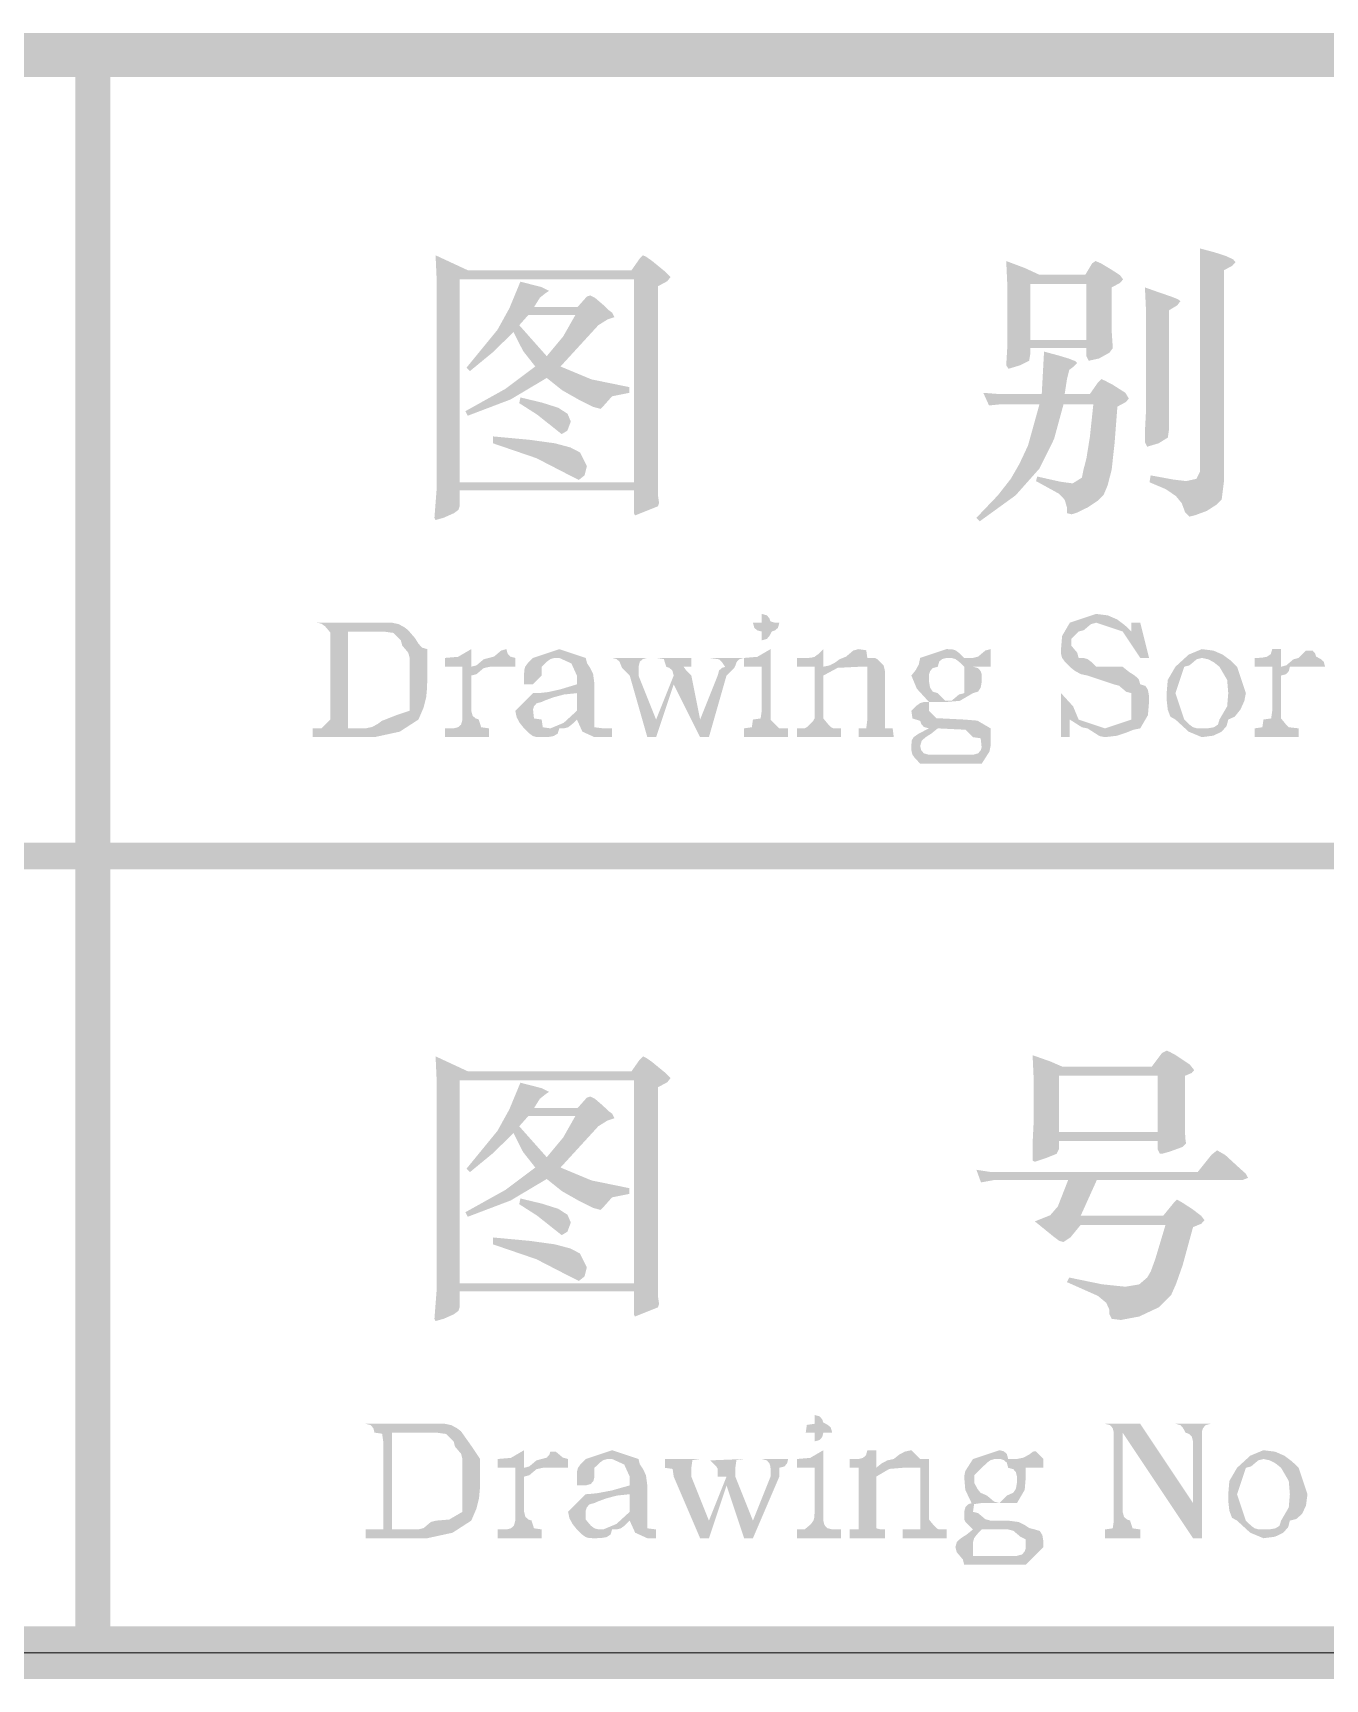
# Model space of a CAD drawing. Header units: millimetres. Extents: x 6 to 291, y 4 to 206.
# Drawn here: x 256.25 to 262.47, y 8.64 to 16.55 of the extents above; entities that cross this region are included whole.
import ezdxf

# ---------------------------------------------------------------- set-up
doc = ezdxf.new("R2010")
doc.units = ezdxf.units.MM
doc.layers.add('C00-00-00', color=7, linetype='Continuous')

msp = doc.modelspace()

# ---------------------------------------------------------------- hatches: boundary and pattern name
at = {"layer": 'C00-00-00'}
h = msp.add_hatch(color=256, dxfattribs=at)
h.dxf.hatch_style = 2
h.paths.add_polyline_path([(286.342664, 16.340669), (286.342664, 16.552333), (101.388337, 16.340669)])
h = msp.add_hatch(color=256, dxfattribs=at)
h.dxf.hatch_style = 2
h.paths.add_polyline_path([(286.342664, 16.552333), (101.388337, 16.340669), (101.388337, 16.552333)])
h = msp.add_hatch(color=256, dxfattribs=at)
h.dxf.hatch_style = 2
h.paths.add_polyline_path([(256.624662, 16.467664), (256.455341, 16.467664), (256.624662, 8.762999)])
h = msp.add_hatch(color=256, dxfattribs=at)
h.dxf.hatch_style = 2
h.paths.add_polyline_path([(256.455341, 16.467664), (256.624662, 8.762999), (256.455341, 8.762999)])
h = msp.add_hatch(color=256, dxfattribs=at)
h.dxf.hatch_style = 2
h.paths.add_polyline_path([(256.624662, 16.467664), (256.455341, 16.467664), (256.624662, 8.762999)])
h = msp.add_hatch(color=256, dxfattribs=at)
h.dxf.hatch_style = 2
h.paths.add_polyline_path([(256.455341, 16.467664), (256.624662, 8.762999), (256.455341, 8.762999)])
h = msp.add_hatch(color=256, dxfattribs=at)
h.paths.add_polyline_path([(261.864747, 15.516016), (261.937955, 15.496379), (261.991527, 15.478809), (262.024427, 15.463306), (262.035624, 15.44987), (262.020465, 15.432645), (261.980502, 15.411285), (261.980502, 14.397049), (261.969478, 14.308854), (261.943984, 14.283361), (261.89782, 14.253733), (261.844077, 14.233751), (261.815138, 14.226172), (261.793089, 14.248221), (261.777242, 14.29094), (261.748992, 14.325391), (261.700072, 14.358464), (261.622212, 14.391537), (261.627725, 14.42461), (261.735901, 14.404628), (261.798601, 14.397049), (261.848211, 14.408073), (261.864747, 14.441146), (261.864747, 15.394749)])
h.paths.add_polyline_path([(261.048949, 15.036459), (261.048949, 15.008898), (261.043436, 14.975825), (260.999339, 14.953776), (260.944218, 14.93724), (260.933193, 14.953776), (260.938705, 15.047483), (260.938705, 15.334115), (260.933193, 15.455382), (261.021388, 15.422309), (261.093046, 15.389236), (261.313532, 15.389236), (261.346605, 15.444358), (261.363141, 15.455382), (261.388635, 15.444358), (261.434799, 15.416797), (261.479585, 15.387858), (261.495433, 15.367188), (261.480275, 15.349962), (261.440311, 15.328603), (261.440311, 15.119141), (261.445824, 15.036459), (261.429287, 15.01441), (261.379678, 14.986849), (261.330068, 14.975825), (261.319044, 14.997874), (261.319044, 15.036459)])
h.paths.add_polyline_path([(261.048949, 15.345139), (261.048949, 15.075044), (261.319044, 15.075044), (261.319044, 15.345139)])
h.paths.add_polyline_path([(261.600164, 15.328603), (261.673889, 15.30242), (261.726943, 15.284506), (261.759327, 15.271414), (261.771041, 15.262457), (261.755882, 15.242475), (261.715919, 15.21836), (261.715919, 14.645096), (261.710407, 14.606511), (261.66631, 14.57895), (261.611188, 14.562414), (261.600164, 14.584462), (261.600164, 14.596864), (261.600164, 14.634071), (261.605676, 14.738802), (261.605676, 15.212848)])
h.paths.add_polyline_path([(261.208801, 14.766363), (261.163326, 14.599621), (261.093046, 14.457683), (260.978669, 14.328836), (260.806414, 14.204124), (260.789877, 14.22066), (260.89323, 14.328836), (260.955242, 14.408073), (260.996583, 14.479731), (261.037924, 14.567926), (261.093046, 14.766363), (260.905633, 14.766363), (260.850511, 14.760851), (260.82295, 14.821485), (260.894608, 14.815973), (261.10407, 14.815973), (261.115094, 15.019922), (261.184255, 15.001233), (261.234295, 14.98616), (261.264698, 14.974189), (261.274947, 14.964801), (261.25841, 14.948264), (261.236362, 14.931728), (261.225337, 14.887631), (261.214313, 14.815973), (261.33558, 14.815973), (261.374166, 14.871094), (261.390702, 14.887631), (261.407928, 14.880051), (261.445824, 14.86007), (261.506457, 14.821485), (261.522994, 14.793924), (261.507835, 14.776698), (261.467872, 14.755339), (261.454092, 14.576883), (261.440311, 14.45217), (261.421019, 14.377067), (261.401726, 14.330903), (261.373477, 14.302653), (261.324556, 14.270269), (261.273569, 14.245465), (261.247386, 14.237196), (261.225337, 14.242709), (261.225337, 14.270269), (261.214313, 14.307476), (261.186752, 14.336415), (261.076509, 14.397049), (261.082021, 14.419098), (261.192265, 14.394293), (261.252898, 14.386025), (261.296995, 14.413585), (261.303886, 14.448036), (261.319044, 14.507292), (261.33558, 14.609956), (261.352117, 14.766363)])
h = msp.add_hatch(color=256, dxfattribs=at)
h.paths.add_polyline_path([(261.864747, 15.516016), (261.937955, 15.496379), (261.991527, 15.478809), (262.024427, 15.463306), (262.035624, 15.44987), (262.020465, 15.432645), (261.980502, 15.411285), (261.980502, 14.397049), (261.969478, 14.308854), (261.943984, 14.283361), (261.89782, 14.253733), (261.844077, 14.233751), (261.815138, 14.226172), (261.793089, 14.248221), (261.777242, 14.29094), (261.748992, 14.325391), (261.700072, 14.358464), (261.622212, 14.391537), (261.627725, 14.42461), (261.735901, 14.404628), (261.798601, 14.397049), (261.848211, 14.408073), (261.864747, 14.441146), (261.864747, 15.394749)])
h.paths.add_polyline_path([(261.048949, 15.036459), (261.048949, 15.008898), (261.043436, 14.975825), (260.999339, 14.953776), (260.944218, 14.93724), (260.933193, 14.953776), (260.938705, 15.047483), (260.938705, 15.334115), (260.933193, 15.455382), (261.021388, 15.422309), (261.093046, 15.389236), (261.313532, 15.389236), (261.346605, 15.444358), (261.363141, 15.455382), (261.388635, 15.444358), (261.434799, 15.416797), (261.479585, 15.387858), (261.495433, 15.367188), (261.480275, 15.349962), (261.440311, 15.328603), (261.440311, 15.119141), (261.445824, 15.036459), (261.429287, 15.01441), (261.379678, 14.986849), (261.330068, 14.975825), (261.319044, 14.997874), (261.319044, 15.036459)])
h.paths.add_polyline_path([(261.048949, 15.345139), (261.048949, 15.075044), (261.319044, 15.075044), (261.319044, 15.345139)])
h.paths.add_polyline_path([(261.600164, 15.328603), (261.673889, 15.30242), (261.726943, 15.284506), (261.759327, 15.271414), (261.771041, 15.262457), (261.755882, 15.242475), (261.715919, 15.21836), (261.715919, 14.645096), (261.710407, 14.606511), (261.66631, 14.57895), (261.611188, 14.562414), (261.600164, 14.584462), (261.600164, 14.596864), (261.600164, 14.634071), (261.605676, 14.738802), (261.605676, 15.212848)])
h.paths.add_polyline_path([(261.208801, 14.766363), (261.163326, 14.599621), (261.093046, 14.457683), (260.978669, 14.328836), (260.806414, 14.204124), (260.789877, 14.22066), (260.89323, 14.328836), (260.955242, 14.408073), (260.996583, 14.479731), (261.037924, 14.567926), (261.093046, 14.766363), (260.905633, 14.766363), (260.850511, 14.760851), (260.82295, 14.821485), (260.894608, 14.815973), (261.10407, 14.815973), (261.115094, 15.019922), (261.184255, 15.001233), (261.234295, 14.98616), (261.264698, 14.974189), (261.274947, 14.964801), (261.25841, 14.948264), (261.236362, 14.931728), (261.225337, 14.887631), (261.214313, 14.815973), (261.33558, 14.815973), (261.374166, 14.871094), (261.390702, 14.887631), (261.407928, 14.880051), (261.445824, 14.86007), (261.506457, 14.821485), (261.522994, 14.793924), (261.507835, 14.776698), (261.467872, 14.755339), (261.454092, 14.576883), (261.440311, 14.45217), (261.421019, 14.377067), (261.401726, 14.330903), (261.373477, 14.302653), (261.324556, 14.270269), (261.273569, 14.245465), (261.247386, 14.237196), (261.225337, 14.242709), (261.225337, 14.270269), (261.214313, 14.307476), (261.186752, 14.336415), (261.076509, 14.397049), (261.082021, 14.419098), (261.192265, 14.394293), (261.252898, 14.386025), (261.296995, 14.413585), (261.303886, 14.448036), (261.319044, 14.507292), (261.33558, 14.609956), (261.352117, 14.766363)])
h = msp.add_hatch(color=256, dxfattribs=at)
h.paths.add_polyline_path([(259.142306, 14.352952), (258.304459, 14.352952), (258.304459, 14.275782), (258.298947, 14.259245), (258.276898, 14.242709), (258.227289, 14.22066), (258.199728, 14.213081), (258.188703, 14.209636), (258.183191, 14.22066), (258.194216, 14.363976), (258.194216, 15.361676), (258.188703, 15.482943), (258.343044, 15.411285), (259.131282, 15.411285), (259.169867, 15.466407), (259.186403, 15.482943), (259.202251, 15.475364), (259.2305, 15.455382), (259.291134, 15.405773), (259.318695, 15.378212), (259.302847, 15.358231), (259.258061, 15.334115), (259.258061, 14.42461), (259.258061, 14.367421), (259.258061, 14.330903), (259.263573, 14.292318), (259.258061, 14.275782), (259.240836, 14.268891), (259.20294, 14.253733), (259.165044, 14.238575), (259.147818, 14.231684), (259.142306, 14.242709)])
h.paths.add_polyline_path([(258.304459, 14.391537), (259.142306, 14.391537), (259.142306, 15.367188), (258.304459, 15.367188)])
h.paths.add_polyline_path([(258.56353, 15.113629), (258.462933, 15.015788), (258.354068, 14.926216), (258.337532, 14.942752), (258.48636, 15.124653), (258.543548, 15.228006), (258.596603, 15.356164), (258.698578, 15.329981), (258.734407, 15.312066), (258.71787, 15.301042), (258.690309, 15.278993), (258.662749, 15.234896), (258.87221, 15.234896), (258.916308, 15.284506), (258.932844, 15.290018), (258.954893, 15.278993), (258.993478, 15.24592), (259.01966, 15.220427), (259.037575, 15.207335), (259.048599, 15.185287), (259.015526, 15.174262), (258.971429, 15.146702), (258.789528, 14.948264), (258.938356, 14.886252), (259.120257, 14.849045), (259.120257, 14.821485), (259.037575, 14.804948), (258.993478, 14.755339), (258.982453, 14.744315), (258.946624, 14.753961), (258.877723, 14.788412), (258.796418, 14.834576), (258.723382, 14.893143), (258.549749, 14.78979), (258.343044, 14.711242), (258.332019, 14.73329), (258.524945, 14.840777), (258.668261, 14.948264), (258.609694, 15.022678)])
h.paths.add_polyline_path([(258.635188, 15.196311), (258.591091, 15.146702), (258.723382, 14.997874), (258.802619, 15.092958), (258.861186, 15.196311)])
h.paths.add_polyline_path([(258.596603, 14.799436), (258.699956, 14.774631), (258.778504, 14.749827), (258.82329, 14.720888), (258.839137, 14.683681), (258.822601, 14.639584), (258.79504, 14.623047), (258.767479, 14.645096), (258.677218, 14.716754), (258.591091, 14.771875)])
h.paths.add_polyline_path([(258.464311, 14.612023), (258.642078, 14.595486), (258.761967, 14.57895), (258.83707, 14.558968), (258.883235, 14.534853), (258.916308, 14.468707), (258.905283, 14.42461), (258.877723, 14.402561), (258.84465, 14.419098), (258.673773, 14.507292), (258.464311, 14.57895)])
h = msp.add_hatch(color=256, dxfattribs=at)
h.paths.add_polyline_path([(259.142306, 14.352952), (258.304459, 14.352952), (258.304459, 14.275782), (258.298947, 14.259245), (258.276898, 14.242709), (258.227289, 14.22066), (258.199728, 14.213081), (258.188703, 14.209636), (258.183191, 14.22066), (258.194216, 14.363976), (258.194216, 15.361676), (258.188703, 15.482943), (258.343044, 15.411285), (259.131282, 15.411285), (259.169867, 15.466407), (259.186403, 15.482943), (259.202251, 15.475364), (259.2305, 15.455382), (259.291134, 15.405773), (259.318695, 15.378212), (259.302847, 15.358231), (259.258061, 15.334115), (259.258061, 14.42461), (259.258061, 14.367421), (259.258061, 14.330903), (259.263573, 14.292318), (259.258061, 14.275782), (259.240836, 14.268891), (259.20294, 14.253733), (259.165044, 14.238575), (259.147818, 14.231684), (259.142306, 14.242709)])
h.paths.add_polyline_path([(258.304459, 14.391537), (259.142306, 14.391537), (259.142306, 15.367188), (258.304459, 15.367188)])
h.paths.add_polyline_path([(258.56353, 15.113629), (258.462933, 15.015788), (258.354068, 14.926216), (258.337532, 14.942752), (258.48636, 15.124653), (258.543548, 15.228006), (258.596603, 15.356164), (258.698578, 15.329981), (258.734407, 15.312066), (258.71787, 15.301042), (258.690309, 15.278993), (258.662749, 15.234896), (258.87221, 15.234896), (258.916308, 15.284506), (258.932844, 15.290018), (258.954893, 15.278993), (258.993478, 15.24592), (259.01966, 15.220427), (259.037575, 15.207335), (259.048599, 15.185287), (259.015526, 15.174262), (258.971429, 15.146702), (258.789528, 14.948264), (258.938356, 14.886252), (259.120257, 14.849045), (259.120257, 14.821485), (259.037575, 14.804948), (258.993478, 14.755339), (258.982453, 14.744315), (258.946624, 14.753961), (258.877723, 14.788412), (258.796418, 14.834576), (258.723382, 14.893143), (258.549749, 14.78979), (258.343044, 14.711242), (258.332019, 14.73329), (258.524945, 14.840777), (258.668261, 14.948264), (258.609694, 15.022678)])
h.paths.add_polyline_path([(258.635188, 15.196311), (258.591091, 15.146702), (258.723382, 14.997874), (258.802619, 15.092958), (258.861186, 15.196311)])
h.paths.add_polyline_path([(258.596603, 14.799436), (258.699956, 14.774631), (258.778504, 14.749827), (258.82329, 14.720888), (258.839137, 14.683681), (258.822601, 14.639584), (258.79504, 14.623047), (258.767479, 14.645096), (258.677218, 14.716754), (258.591091, 14.771875)])
h.paths.add_polyline_path([(258.464311, 14.612023), (258.642078, 14.595486), (258.761967, 14.57895), (258.83707, 14.558968), (258.883235, 14.534853), (258.916308, 14.468707), (258.905283, 14.42461), (258.877723, 14.402561), (258.84465, 14.419098), (258.673773, 14.507292), (258.464311, 14.57895)])
h = msp.add_hatch(color=256, dxfattribs=at)
h.paths.add_polyline_path([(257.598327, 13.716007), (257.809994, 13.716007), (257.910535, 13.716007), (257.979327, 13.716007), (258.010416, 13.709392), (258.037535, 13.69484), (258.056718, 13.680288), (258.089129, 13.642585), (258.106327, 13.615465), (258.123525, 13.596283), (258.14866, 13.589007), (258.14866, 13.462007), (258.147999, 13.405122), (258.143369, 13.356174), (258.130801, 13.307226), (258.106327, 13.25034), (258.016369, 13.192132), (257.89466, 13.165674), (257.598327, 13.165674), (257.598327, 13.208007), (257.64066, 13.208007), (257.65852, 13.225866), (257.682994, 13.25034), (257.682994, 13.292674), (257.682994, 13.63134), (257.682994, 13.668382), (257.657858, 13.698148), (257.64066, 13.710715), (257.623462, 13.715346)])
h.paths.add_polyline_path([(257.76766, 13.208007), (257.852327, 13.208007), (257.883416, 13.214622), (257.910535, 13.229174), (257.929718, 13.243726), (258.000494, 13.271507), (258.063994, 13.292674), (258.063994, 13.37734), (258.063994, 13.462007), (258.063994, 13.50434), (258.063994, 13.546674), (258.057379, 13.571809), (258.042827, 13.589007), (258.028275, 13.606205), (258.02166, 13.63134), (258.000494, 13.652507), (257.985942, 13.667059), (257.936994, 13.673674), (257.89466, 13.673674), (257.868202, 13.673674), (257.809994, 13.673674), (257.76766, 13.673674)])
h = msp.add_hatch(color=256, dxfattribs=at)
h.paths.add_polyline_path([(259.714994, 13.716007), (259.757327, 13.716007), (259.757327, 13.737174), (259.757327, 13.75834), (259.781801, 13.751726), (259.794369, 13.737174), (259.798999, 13.722622), (259.820827, 13.716007), (259.841994, 13.716007), (259.835379, 13.691533), (259.820827, 13.678965), (259.806275, 13.674335), (259.794369, 13.652507), (259.781801, 13.637955), (259.757327, 13.63134), (259.757327, 13.652507), (259.757327, 13.673674), (259.73616, 13.678965), (259.721608, 13.691533)])
h.paths.add_polyline_path([(259.67266, 13.50434), (259.67266, 13.546674), (259.73616, 13.551965), (259.79966, 13.589007), (259.79966, 13.25034), (259.81752, 13.232481), (259.841994, 13.208007), (259.884327, 13.208007), (259.884327, 13.165674), (259.67266, 13.165674), (259.67266, 13.208007), (259.709702, 13.213299), (259.714994, 13.25034), (259.752035, 13.255632), (259.757327, 13.292674), (259.757327, 13.50434)])
h = msp.add_hatch(color=256, dxfattribs=at)
h.dxf.hatch_style = 2
h.paths.add_polyline_path([(261.535328, 13.716007), (261.577661, 13.716007), (261.619995, 13.546674), (261.577661, 13.546674), (261.535328, 13.610174), (261.492995, 13.673674), (261.429495, 13.69484), (261.365995, 13.716007), (261.340859, 13.709392), (261.323661, 13.69484), (261.306463, 13.680288), (261.281328, 13.673674), (261.260161, 13.652507), (261.245609, 13.637955), (261.245609, 13.606205), (261.260161, 13.589007), (261.274713, 13.571809), (261.281328, 13.546674), (261.306463, 13.546012), (261.323661, 13.541382), (261.340859, 13.528814), (261.365995, 13.50434), (261.492995, 13.50434), (261.524083, 13.479205), (261.551203, 13.462007), (261.570385, 13.444809), (261.577661, 13.419674), (261.602135, 13.412398), (261.614703, 13.393215), (261.619333, 13.366096), (261.619995, 13.335007), (261.614703, 13.271507), (261.577661, 13.208007), (261.54525, 13.201392), (261.50887, 13.18684), (261.464552, 13.172288), (261.408328, 13.165674), (261.38187, 13.170965), (261.323661, 13.208007), (261.297203, 13.213299), (261.238995, 13.25034), (261.238995, 13.165674), (261.196661, 13.165674), (261.196661, 13.37734), (261.25487, 13.31384), (261.281328, 13.25034), (261.344828, 13.229174), (261.408328, 13.208007), (261.471828, 13.229174), (261.535328, 13.25034), (261.535328, 13.276799), (261.535328, 13.335007), (261.535328, 13.356174), (261.535328, 13.37734), (261.510193, 13.383955), (261.492995, 13.398507), (261.475797, 13.413059), (261.450661, 13.419674), (261.323661, 13.462007), (261.292573, 13.468622), (261.265453, 13.483174), (261.246271, 13.497726), (261.214521, 13.529476), (261.201953, 13.546674), (261.197323, 13.563872), (261.196661, 13.589007), (261.201953, 13.652507), (261.238995, 13.716007), (261.302495, 13.737174), (261.365995, 13.75834), (261.422219, 13.751064), (261.466536, 13.731882), (261.502917, 13.704762), (261.535328, 13.673674)])
h = msp.add_hatch(color=256, dxfattribs=at)
h.dxf.hatch_style = 2
h.paths.add_polyline_path([(258.233333, 13.504343), (258.233333, 13.546677), (258.296833, 13.551968), (258.360333, 13.58901), (258.360333, 13.504343), (258.385469, 13.510958), (258.402667, 13.52551), (258.419865, 13.540062), (258.445, 13.546677), (258.470135, 13.553291), (258.487333, 13.567843), (258.504531, 13.582396), (258.529667, 13.58901), (258.534958, 13.567843), (258.547526, 13.553291), (258.572, 13.546677), (258.572, 13.504343), (258.534958, 13.504343), (258.492625, 13.504343), (258.450292, 13.504343), (258.419865, 13.497729), (258.402667, 13.483177), (258.385469, 13.468625), (258.360333, 13.46201), (258.360333, 13.292677), (258.366948, 13.268203), (258.3815, 13.255635), (258.396052, 13.251005), (258.407958, 13.213302), (258.445, 13.20801), (258.445, 13.165677), (258.233333, 13.165677), (258.233333, 13.20801), (258.275667, 13.20801), (258.296833, 13.213302), (258.311385, 13.22587), (258.318, 13.250343), (258.318, 13.292677), (258.318, 13.504343)])
h = msp.add_hatch(color=256, dxfattribs=at)
h.paths.add_polyline_path([(258.86834, 13.419675), (258.86834, 13.462008), (258.841881, 13.520217), (258.783673, 13.546675), (258.758538, 13.546013), (258.74134, 13.541383), (258.724142, 13.528816), (258.699006, 13.504342), (258.699006, 13.462008), (258.681147, 13.444149), (258.656673, 13.419675), (258.635506, 13.419675), (258.61434, 13.419675), (258.61434, 13.456717), (258.615001, 13.487144), (258.619631, 13.504342), (258.632199, 13.52154), (258.656673, 13.546675), (258.720173, 13.567842), (258.783673, 13.589008), (258.847173, 13.567842), (258.910673, 13.546675), (258.917288, 13.520878), (258.93184, 13.49905), (258.946392, 13.469284), (258.953006, 13.419675), (258.953006, 13.292675), (258.953006, 13.255633), (258.953006, 13.2133), (258.99534, 13.208008), (259.037673, 13.208008), (259.037673, 13.165675), (258.99534, 13.165675), (258.953006, 13.165675), (258.894798, 13.192133), (258.86834, 13.250342), (258.843204, 13.225868), (258.826006, 13.2133), (258.808808, 13.20867), (258.783673, 13.208008), (258.776397, 13.183534), (258.757215, 13.170967), (258.730095, 13.166336), (258.699006, 13.165675), (258.673871, 13.166336), (258.656673, 13.170967), (258.639475, 13.183534), (258.61434, 13.208008), (258.593173, 13.234467), (258.578621, 13.261586), (258.572006, 13.292675), (258.598465, 13.319133), (258.625584, 13.346253), (258.656673, 13.377342), (258.689746, 13.378003), (258.730756, 13.382633), (258.787642, 13.395201)])
h.paths.add_polyline_path([(258.86834, 13.377342), (258.806163, 13.370727), (258.751923, 13.356175), (258.713558, 13.341623), (258.699006, 13.335008), (258.674532, 13.328394), (258.661965, 13.313842), (258.657334, 13.29929), (258.661965, 13.255633), (258.699006, 13.250342), (258.704298, 13.2133), (258.74134, 13.208008), (258.80484, 13.234467), (258.86834, 13.292675)])
h = msp.add_hatch(color=256, dxfattribs=at)
h.dxf.hatch_style = 2
h.paths.add_polyline_path([(259.037661, 13.54667), (259.206994, 13.54667), (259.185828, 13.541378), (259.171275, 13.52881), (259.164661, 13.504336), (259.164661, 13.462003), (259.249328, 13.250336), (259.333994, 13.462003), (259.32738, 13.486477), (259.312828, 13.499045), (259.298275, 13.503675), (259.286369, 13.541378), (259.249328, 13.54667), (259.460994, 13.54667), (259.418661, 13.54667), (259.418661, 13.504336), (259.381619, 13.504336), (259.394187, 13.486477), (259.418661, 13.462003), (259.460994, 13.250336), (259.545661, 13.462003), (259.552275, 13.486477), (259.566828, 13.499045), (259.58138, 13.503675), (259.566828, 13.525503), (259.552275, 13.540055), (259.503328, 13.54667), (259.672661, 13.54667), (259.648187, 13.540055), (259.635619, 13.525503), (259.630989, 13.510951), (259.625036, 13.499045), (259.612468, 13.486477), (259.587994, 13.462003), (259.503328, 13.16567), (259.460994, 13.16567), (259.333994, 13.41967), (259.249328, 13.16567), (259.206994, 13.16567), (259.122328, 13.462003), (259.097854, 13.486477), (259.085286, 13.499045), (259.07338, 13.52881), (259.058828, 13.541378)])
h = msp.add_hatch(color=256, dxfattribs=at)
h.dxf.hatch_style = 2
h.paths.add_polyline_path([(259.926673, 13.504343), (259.926673, 13.546677), (259.963715, 13.546677), (259.994142, 13.547338), (260.01134, 13.551968), (260.028538, 13.564536), (260.053673, 13.58901), (260.053673, 13.504343), (260.084762, 13.510958), (260.111881, 13.52551), (260.131064, 13.540062), (260.163475, 13.553291), (260.180673, 13.567843), (260.197871, 13.582396), (260.223006, 13.58901), (260.260048, 13.583718), (260.26534, 13.546677), (260.302381, 13.546677), (260.314288, 13.540062), (260.32884, 13.52551), (260.343392, 13.510958), (260.350006, 13.483177), (260.350006, 13.46201), (260.350006, 13.292677), (260.350006, 13.255635), (260.350006, 13.229177), (260.350006, 13.20801), (260.387048, 13.20801), (260.39234, 13.165677), (260.223006, 13.165677), (260.223006, 13.20801), (260.260048, 13.20801), (260.26534, 13.250343), (260.26534, 13.292677), (260.26534, 13.419677), (260.26534, 13.46201), (260.26534, 13.504343), (260.228298, 13.504343), (260.122465, 13.499052), (260.053673, 13.46201), (260.053673, 13.292677), (260.053673, 13.255635), (260.078147, 13.22587), (260.090715, 13.213302), (260.101298, 13.20801), (260.13834, 13.20801), (260.13834, 13.165677), (259.926673, 13.165677), (259.926673, 13.20801), (259.963715, 13.20801), (259.975621, 13.214625), (259.990173, 13.229177), (260.004725, 13.243729), (260.01134, 13.255635), (260.01134, 13.292677), (260.01134, 13.504343)])
h = msp.add_hatch(color=256, dxfattribs=at)
h.paths.add_polyline_path([(260.773327, 13.54667), (260.798462, 13.553284), (260.81566, 13.567836), (260.832858, 13.582388), (260.857994, 13.589003), (260.857994, 13.54667), (260.857994, 13.504336), (260.836827, 13.504336), (260.81566, 13.504336), (260.773327, 13.504336), (260.797801, 13.497722), (260.810369, 13.48317), (260.814999, 13.468618), (260.814999, 13.430914), (260.810369, 13.403795), (260.797801, 13.384612), (260.773327, 13.377336), (260.709827, 13.340295), (260.646327, 13.335003), (260.619869, 13.335003), (260.56166, 13.335003), (260.56166, 13.29267), (260.582827, 13.271503), (260.597379, 13.256951), (260.730994, 13.250336), (260.794494, 13.245045), (260.857994, 13.208003), (260.857994, 13.181545), (260.857994, 13.123336), (260.852702, 13.096878), (260.81566, 13.03867), (260.746869, 13.03867), (260.646327, 13.03867), (260.519327, 13.03867), (260.494853, 13.063805), (260.482285, 13.081003), (260.477655, 13.098201), (260.476994, 13.123336), (260.478317, 13.148472), (260.487577, 13.16567), (260.512712, 13.182868), (260.56166, 13.208003), (260.537186, 13.214618), (260.524619, 13.22917), (260.519988, 13.243722), (260.482285, 13.255628), (260.476994, 13.29267), (260.502129, 13.317144), (260.519327, 13.329711), (260.536525, 13.334342), (260.56166, 13.335003), (260.503452, 13.398503), (260.476994, 13.462003), (260.49816, 13.488461), (260.512712, 13.515581), (260.519327, 13.54667), (260.582827, 13.567836), (260.646327, 13.589003), (260.671462, 13.588342), (260.68866, 13.583711), (260.705858, 13.571144), (260.730994, 13.54667)])
h.paths.add_polyline_path([(260.730994, 13.462003), (260.730994, 13.48317), (260.730994, 13.504336), (260.705858, 13.52881), (260.68866, 13.541378), (260.671462, 13.546008), (260.646327, 13.54667), (260.62516, 13.541378), (260.610608, 13.52881), (260.603994, 13.504336), (260.57952, 13.497722), (260.566952, 13.48317), (260.562322, 13.468618), (260.562322, 13.430914), (260.566952, 13.403795), (260.57952, 13.384612), (260.603994, 13.377336), (260.62516, 13.35617), (260.639712, 13.341618), (260.671462, 13.341618), (260.68866, 13.35617), (260.705858, 13.370722), (260.730994, 13.377336), (260.730994, 13.403795)])
h.paths.add_polyline_path([(260.603994, 13.208003), (260.572905, 13.182868), (260.545785, 13.16567), (260.526603, 13.148472), (260.519327, 13.123336), (260.524619, 13.10217), (260.537186, 13.087618), (260.56166, 13.081003), (260.603994, 13.081003), (260.646327, 13.081003), (260.773327, 13.081003), (260.797801, 13.087618), (260.810369, 13.10217), (260.814999, 13.116722), (260.810369, 13.160378), (260.773327, 13.16567), (260.75216, 13.186836), (260.737608, 13.201388)])
h = msp.add_hatch(color=256, dxfattribs=at)
h.paths.add_polyline_path([(261.704665, 13.377333), (261.709957, 13.440833), (261.746999, 13.504333), (261.810499, 13.562541), (261.873999, 13.588999), (261.930223, 13.581723), (261.97454, 13.562541), (262.010921, 13.535421), (262.043332, 13.504333), (262.064499, 13.440833), (262.085665, 13.377333), (262.078389, 13.33963), (262.059207, 13.297958), (262.032087, 13.264223), (262.000999, 13.250333), (261.993061, 13.219244), (261.969249, 13.192124), (261.929561, 13.172942), (261.873999, 13.165666), (261.810499, 13.192124), (261.746999, 13.250333), (261.722525, 13.264223), (261.709957, 13.297958), (261.705327, 13.33963)])
h.paths.add_polyline_path([(262.000999, 13.377333), (261.995707, 13.440833), (261.958665, 13.504333), (261.932207, 13.525499), (261.905087, 13.540051), (261.873999, 13.546666), (261.848863, 13.540051), (261.831665, 13.525499), (261.814467, 13.510947), (261.789332, 13.504333), (261.768165, 13.440833), (261.746999, 13.377333), (261.768165, 13.313833), (261.789332, 13.250333), (261.814467, 13.225859), (261.831665, 13.213291), (261.848863, 13.208661), (261.873999, 13.207999), (261.905087, 13.208661), (261.932207, 13.213291), (261.951389, 13.225859), (261.958665, 13.250333), (261.995707, 13.313833)])
h = msp.add_hatch(color=256, dxfattribs=at)
h.dxf.hatch_style = 2
h.paths.add_polyline_path([(262.127992, 13.504343), (262.127992, 13.546677), (262.159081, 13.547338), (262.186201, 13.551968), (262.205383, 13.564536), (262.212659, 13.58901), (262.254992, 13.58901), (262.254992, 13.504343), (262.280128, 13.510958), (262.297326, 13.52551), (262.314524, 13.540062), (262.339659, 13.546677), (262.360826, 13.567843), (262.375378, 13.582396), (262.406466, 13.582396), (262.419034, 13.567843), (262.423664, 13.553291), (262.445492, 13.541385), (262.460044, 13.528817), (262.466659, 13.504343), (262.424326, 13.504343), (262.403159, 13.504343), (262.381992, 13.504343), (262.339659, 13.504343), (262.297326, 13.504343), (262.292034, 13.483177), (262.279466, 13.468625), (262.254992, 13.46201), (262.254992, 13.292677), (262.254992, 13.255635), (262.279466, 13.22587), (262.292034, 13.213302), (262.339659, 13.20801), (262.339659, 13.165677), (262.127992, 13.165677), (262.127992, 13.20801), (262.165034, 13.213302), (262.170326, 13.250343), (262.207367, 13.255635), (262.212659, 13.292677), (262.212659, 13.504343)])
h = msp.add_hatch(color=256, dxfattribs=at)
h.dxf.hatch_style = 2
h.paths.add_polyline_path([(139.784669, 12.657674), (139.784669, 12.530663), (286.342664, 12.657674)])
h = msp.add_hatch(color=256, dxfattribs=at)
h.dxf.hatch_style = 2
h.paths.add_polyline_path([(139.784669, 12.530663), (286.342664, 12.657674), (286.342664, 12.530663)])
h = msp.add_hatch(color=256, dxfattribs=at)
h.dxf.hatch_style = 2
h.paths.add_polyline_path([(139.784669, 12.657674), (139.784669, 12.530663), (286.342664, 12.657674)])
h = msp.add_hatch(color=256, dxfattribs=at)
h.dxf.hatch_style = 2
h.paths.add_polyline_path([(139.784669, 12.530663), (286.342664, 12.657674), (286.342664, 12.530663)])
h = msp.add_hatch(color=256, dxfattribs=at)
h.paths.add_polyline_path([(261.660798, 11.222832), (261.186752, 11.222832), (261.186752, 11.184247), (261.175728, 11.162199), (261.120607, 11.14015), (261.070997, 11.123614), (261.059973, 11.129126), (261.059973, 11.211808), (261.065485, 11.322051), (261.065485, 11.514977), (261.059973, 11.636244), (261.144033, 11.606616), (261.203289, 11.581122), (261.633237, 11.581122), (261.682846, 11.647268), (261.704895, 11.658293), (261.720742, 11.651402), (261.748992, 11.636244), (261.815138, 11.592147), (261.837186, 11.564586), (261.825473, 11.550806), (261.793089, 11.537025), (261.793089, 11.360636), (261.793089, 11.261418), (261.795845, 11.224211), (261.798601, 11.211808), (261.782065, 11.195272), (261.721431, 11.173223), (261.688358, 11.163577), (261.671822, 11.162199), (261.660798, 11.184247)])
h.paths.add_polyline_path([(261.186752, 11.26693), (261.660798, 11.26693), (261.660798, 11.537025), (261.186752, 11.537025)])
h.paths.add_polyline_path([(261.368653, 11.035419), (261.291483, 10.864543), (261.688358, 10.864543), (261.737968, 10.925176), (261.754504, 10.941713), (261.775864, 10.929999), (261.826162, 10.897615), (261.870948, 10.863854), (261.886796, 10.842494), (261.871637, 10.825957), (261.831674, 10.809421), (261.782065, 10.62752), (261.75037, 10.537258), (261.726943, 10.484204), (261.66631, 10.42357), (261.572603, 10.379473), (261.484409, 10.362937), (261.440311, 10.368449), (261.429287, 10.390497), (261.429287, 10.412546), (261.414129, 10.445619), (261.374166, 10.478692), (261.225337, 10.544838), (261.236362, 10.566886), (261.394147, 10.534502), (261.506457, 10.522789), (261.572603, 10.533813), (261.611188, 10.566886), (261.628414, 10.596514), (261.649773, 10.655081), (261.699383, 10.820445), (261.291483, 10.820445), (261.241874, 10.759812), (261.208801, 10.737763), (261.18813, 10.743275), (261.159192, 10.765324), (261.070997, 10.836982), (261.144722, 10.86661), (261.18124, 10.90864), (261.23085, 11.035419), (260.87256, 11.035419), (260.811926, 11.024395), (260.789877, 11.085029), (260.861535, 11.074004), (261.853723, 11.074004), (261.919869, 11.156687), (261.947429, 11.178735), (261.986015, 11.156687), (262.05216, 11.096053), (262.084544, 11.067114), (262.096258, 11.046444), (262.068697, 11.035419)])
h = msp.add_hatch(color=256, dxfattribs=at)
h.paths.add_polyline_path([(259.142306, 10.50074), (258.304459, 10.50074), (258.304459, 10.42357), (258.298947, 10.407034), (258.276898, 10.390497), (258.227289, 10.368449), (258.199728, 10.36087), (258.188703, 10.357424), (258.183191, 10.368449), (258.194216, 10.511765), (258.194216, 11.509464), (258.188703, 11.630732), (258.343044, 11.559074), (259.131282, 11.559074), (259.169867, 11.614195), (259.186403, 11.630732), (259.202251, 11.623153), (259.2305, 11.603171), (259.291134, 11.553562), (259.318695, 11.526001), (259.302847, 11.506019), (259.258061, 11.481904), (259.258061, 10.572398), (259.258061, 10.51521), (259.258061, 10.478692), (259.263573, 10.440107), (259.258061, 10.42357), (259.240836, 10.41668), (259.20294, 10.401522), (259.165044, 10.386363), (259.147818, 10.379473), (259.142306, 10.390497)])
h.paths.add_polyline_path([(258.304459, 10.539326), (259.142306, 10.539326), (259.142306, 11.514977), (258.304459, 11.514977)])
h.paths.add_polyline_path([(258.56353, 11.261418), (258.462933, 11.163577), (258.354068, 11.074004), (258.337532, 11.090541), (258.48636, 11.272442), (258.543548, 11.375795), (258.596603, 11.503952), (258.698578, 11.47777), (258.734407, 11.459855), (258.71787, 11.448831), (258.690309, 11.426782), (258.662749, 11.382685), (258.87221, 11.382685), (258.916308, 11.432294), (258.932844, 11.437806), (258.954893, 11.426782), (258.993478, 11.393709), (259.01966, 11.368216), (259.037575, 11.355124), (259.048599, 11.333076), (259.015526, 11.322051), (258.971429, 11.29449), (258.789528, 11.096053), (258.938356, 11.034041), (259.120257, 10.996834), (259.120257, 10.969273), (259.037575, 10.952737), (258.993478, 10.903128), (258.982453, 10.892103), (258.946624, 10.90175), (258.877723, 10.936201), (258.796418, 10.982365), (258.723382, 11.040931), (258.549749, 10.937579), (258.343044, 10.85903), (258.332019, 10.881079), (258.524945, 10.988566), (258.668261, 11.096053), (258.609694, 11.170467)])
h.paths.add_polyline_path([(258.635188, 11.3441), (258.591091, 11.29449), (258.723382, 11.145662), (258.802619, 11.240747), (258.861186, 11.3441)])
h.paths.add_polyline_path([(258.596603, 10.947225), (258.699956, 10.92242), (258.778504, 10.897615), (258.82329, 10.868677), (258.839137, 10.83147), (258.822601, 10.787372), (258.79504, 10.770836), (258.767479, 10.792885), (258.677218, 10.864543), (258.591091, 10.919664)])
h.paths.add_polyline_path([(258.464311, 10.759812), (258.642078, 10.743275), (258.761967, 10.726739), (258.83707, 10.706757), (258.883235, 10.682642), (258.916308, 10.616496), (258.905283, 10.572398), (258.877723, 10.55035), (258.84465, 10.566886), (258.673773, 10.655081), (258.464311, 10.726739)])
h = msp.add_hatch(color=256, dxfattribs=at)
h.paths.add_polyline_path([(259.968999, 9.821332), (259.974291, 9.858374), (260.011333, 9.863665), (260.011333, 9.884832), (260.011333, 9.905999), (260.035807, 9.899384), (260.048374, 9.884832), (260.053005, 9.87028), (260.074833, 9.858374), (260.089385, 9.845806), (260.095999, 9.821332), (260.074833, 9.821332), (260.053666, 9.821332), (260.048374, 9.800165), (260.035807, 9.785613), (260.011333, 9.778999), (260.011333, 9.800165), (260.011333, 9.821332)])
h.paths.add_polyline_path([(259.926666, 9.651999), (259.926666, 9.694332), (259.990166, 9.699624), (260.053666, 9.736665), (260.053666, 9.397999), (260.058958, 9.376832), (260.071526, 9.36228), (260.095999, 9.355665), (260.138333, 9.355665), (260.138333, 9.313332), (259.926666, 9.313332), (259.926666, 9.355665), (259.963708, 9.355665), (259.993473, 9.380801), (260.006041, 9.397999), (260.010671, 9.415196), (260.011333, 9.440332), (260.011333, 9.651999)])
h = msp.add_hatch(color=256, dxfattribs=at)
h.paths.add_polyline_path([(257.852333, 9.863674), (258.063999, 9.863674), (258.164541, 9.863674), (258.233333, 9.863674), (258.264421, 9.85706), (258.291541, 9.842508), (258.310723, 9.827956), (258.360333, 9.757841), (258.402666, 9.694341), (258.402666, 9.667883), (258.402666, 9.609674), (258.402005, 9.552789), (258.397374, 9.503841), (258.384807, 9.454893), (258.360333, 9.398008), (258.270374, 9.339799), (258.148666, 9.313341), (257.852333, 9.313341), (257.852333, 9.355674), (257.894666, 9.355674), (257.936999, 9.355674), (257.936999, 9.398008), (257.936999, 9.440341), (257.936999, 9.779008), (257.931708, 9.816049), (257.894666, 9.821341), (257.889374, 9.842508), (257.876807, 9.85706)])
h.paths.add_polyline_path([(257.979333, 9.355674), (258.106333, 9.355674), (258.131468, 9.362289), (258.148666, 9.376841), (258.165864, 9.391393), (258.190999, 9.398008), (258.254499, 9.403299), (258.317999, 9.440341), (258.317999, 9.509133), (258.317999, 9.609674), (258.317999, 9.652008), (258.317999, 9.694341), (258.311385, 9.719477), (258.296833, 9.736674), (258.282281, 9.753872), (258.275666, 9.779008), (258.254499, 9.800174), (258.239947, 9.814727), (258.190999, 9.821341), (258.148666, 9.821341), (258.122208, 9.821341), (258.063999, 9.821341), (257.979333, 9.821341)])
h = msp.add_hatch(color=256, dxfattribs=at)
h.dxf.hatch_style = 2
h.paths.add_polyline_path([(261.408333, 9.863674), (261.577667, 9.863674), (261.831667, 9.482674), (261.831667, 9.779008), (261.825052, 9.803482), (261.8105, 9.816049), (261.795948, 9.82068), (261.784042, 9.842508), (261.771474, 9.85706), (261.747, 9.863674), (261.916333, 9.863674), (261.891859, 9.85706), (261.879292, 9.842508), (261.874661, 9.827956), (261.874, 9.816049), (261.874, 9.779008), (261.874, 9.313341), (261.831667, 9.313341), (261.493, 9.821341), (261.493, 9.440341), (261.499615, 9.415867), (261.514167, 9.403299), (261.528719, 9.398669), (261.540625, 9.360966), (261.577667, 9.355674), (261.577667, 9.313341), (261.408333, 9.313341), (261.408333, 9.355674), (261.445375, 9.360966), (261.450667, 9.398008), (261.450667, 9.440341), (261.450667, 9.779008), (261.450667, 9.800174), (261.450667, 9.821341), (261.445375, 9.842508), (261.432807, 9.85706)])
h = msp.add_hatch(color=256, dxfattribs=at)
h.dxf.hatch_style = 2
h.paths.add_polyline_path([(258.487339, 9.651995), (258.487339, 9.694328), (258.550839, 9.69962), (258.614339, 9.736661), (258.614339, 9.651995), (258.639475, 9.658609), (258.656672, 9.673161), (258.67387, 9.687714), (258.699006, 9.694328), (258.72348, 9.700943), (258.736047, 9.715495), (258.740678, 9.730047), (258.766475, 9.730047), (258.783672, 9.715495), (258.80087, 9.700943), (258.826006, 9.694328), (258.826006, 9.651995), (258.788964, 9.651995), (258.746631, 9.651995), (258.704297, 9.651995), (258.67387, 9.64538), (258.656672, 9.630828), (258.639475, 9.616276), (258.614339, 9.609661), (258.614339, 9.440328), (258.620954, 9.415854), (258.635506, 9.403286), (258.650058, 9.398656), (258.661964, 9.360953), (258.699006, 9.355661), (258.699006, 9.313328), (258.487339, 9.313328), (258.487339, 9.355661), (258.529672, 9.355661), (258.550839, 9.360953), (258.565391, 9.373521), (258.572006, 9.397995), (258.572006, 9.440328), (258.572006, 9.651995)])
h = msp.add_hatch(color=256, dxfattribs=at)
h.paths.add_polyline_path([(259.122329, 9.567342), (259.122329, 9.609675), (259.095871, 9.667884), (259.037663, 9.694342), (259.012527, 9.693681), (258.995329, 9.68905), (258.978131, 9.676483), (258.952996, 9.652009), (258.952996, 9.609675), (258.947704, 9.588509), (258.935137, 9.573957), (258.910663, 9.567342), (258.889496, 9.567342), (258.868329, 9.567342), (258.868329, 9.604384), (258.868991, 9.634811), (258.873621, 9.652009), (258.886189, 9.669207), (258.910663, 9.694342), (258.974163, 9.715509), (259.037663, 9.736675), (259.101163, 9.715509), (259.164663, 9.694342), (259.171277, 9.668545), (259.185829, 9.646717), (259.200381, 9.616952), (259.206996, 9.567342), (259.206996, 9.440342), (259.206996, 9.4033), (259.206996, 9.360967), (259.249329, 9.355675), (259.249329, 9.313342), (259.206996, 9.313342), (259.148788, 9.3398), (259.122329, 9.398009), (259.097194, 9.373535), (259.079996, 9.360967), (259.062798, 9.356337), (259.037663, 9.355675), (259.030387, 9.331202), (259.011204, 9.318634), (258.984085, 9.314004), (258.952996, 9.313342), (258.927861, 9.314004), (258.910663, 9.318634), (258.893465, 9.331202), (258.868329, 9.355675), (258.847163, 9.382134), (258.832611, 9.409254), (258.825996, 9.440342), (258.852454, 9.4668), (258.879574, 9.49392), (258.910663, 9.525009), (258.925876, 9.52567), (258.968871, 9.5303), (259.035678, 9.542868)])
h.paths.add_polyline_path([(259.122329, 9.525009), (259.060152, 9.518394), (259.005913, 9.503842), (258.967548, 9.48929), (258.952996, 9.482675), (258.928522, 9.476061), (258.915954, 9.461509), (258.911324, 9.446957), (258.910663, 9.4033), (258.935798, 9.373535), (258.952996, 9.360967), (258.970194, 9.356337), (258.995329, 9.355675), (259.058829, 9.382134), (259.122329, 9.440342)])
h = msp.add_hatch(color=256, dxfattribs=at)
h.dxf.hatch_style = 2
h.paths.add_polyline_path([(259.291667, 9.694337), (259.461, 9.694337), (259.423958, 9.689045), (259.418667, 9.652004), (259.418667, 9.60967), (259.503333, 9.398004), (259.588, 9.60967), (259.545667, 9.60967), (259.545667, 9.646712), (259.539052, 9.658618), (259.5245, 9.67317), (259.509948, 9.687723), (259.672667, 9.694337), (259.635625, 9.689045), (259.630333, 9.652004), (259.630333, 9.60967), (259.715, 9.398004), (259.799667, 9.60967), (259.799667, 9.646712), (259.799005, 9.658618), (259.794375, 9.67317), (259.781807, 9.687723), (259.757333, 9.694337), (259.884333, 9.694337), (259.879042, 9.67317), (259.866474, 9.658618), (259.842, 9.652004), (259.842, 9.60967), (259.715, 9.313337), (259.672667, 9.313337), (259.588, 9.567337), (259.503333, 9.313337), (259.461, 9.313337), (259.334, 9.60967), (259.328708, 9.646712), (259.291667, 9.652004), (259.291667, 9.67317)])
h = msp.add_hatch(color=256, dxfattribs=at)
h.dxf.hatch_style = 2
h.paths.add_polyline_path([(260.180663, 9.651995), (260.180663, 9.694328), (260.201829, 9.694328), (260.222996, 9.694328), (260.244163, 9.69962), (260.258715, 9.712188), (260.265329, 9.736661), (260.307663, 9.736661), (260.307663, 9.651995), (260.334121, 9.673161), (260.361241, 9.687714), (260.392329, 9.694328), (260.418788, 9.715495), (260.445907, 9.730047), (260.476996, 9.736661), (260.494855, 9.718802), (260.519329, 9.694328), (260.561663, 9.694328), (260.561663, 9.673161), (260.561663, 9.651995), (260.561663, 9.630828), (260.561663, 9.609661), (260.561663, 9.440328), (260.561663, 9.403286), (260.586137, 9.373521), (260.598704, 9.360953), (260.609288, 9.355661), (260.646329, 9.355661), (260.646329, 9.313328), (260.434663, 9.313328), (260.434663, 9.355661), (260.476996, 9.355661), (260.519329, 9.355661), (260.519329, 9.397995), (260.519329, 9.440328), (260.519329, 9.567328), (260.519329, 9.609661), (260.519329, 9.651995), (260.498163, 9.651995), (260.476996, 9.651995), (260.455829, 9.651995), (260.434663, 9.651995), (260.371163, 9.646703), (260.307663, 9.609661), (260.307663, 9.440328), (260.307663, 9.403286), (260.307663, 9.360953), (260.328829, 9.355661), (260.349996, 9.355661), (260.349996, 9.313328), (260.180663, 9.313328), (260.180663, 9.355661), (260.201829, 9.355661), (260.222996, 9.355661), (260.222996, 9.397995), (260.222996, 9.440328), (260.222996, 9.651995)])
h = msp.add_hatch(color=256, dxfattribs=at)
h.paths.add_polyline_path([(260.985006, 9.694337), (261.016095, 9.700952), (261.043215, 9.715504), (261.062397, 9.730056), (261.074965, 9.731379), (261.087532, 9.718811), (261.112006, 9.694337), (261.112006, 9.652004), (261.09084, 9.652004), (261.069673, 9.652004), (261.02734, 9.652004), (261.02734, 9.630837), (261.02734, 9.60967), (261.022048, 9.54617), (260.985006, 9.48267), (260.958548, 9.48267), (260.90034, 9.48267), (260.842131, 9.48267), (260.815673, 9.48267), (260.778631, 9.477379), (260.77334, 9.440337), (260.798475, 9.433723), (260.815673, 9.41917), (260.832871, 9.404618), (260.858006, 9.398004), (260.942673, 9.398004), (260.992282, 9.391389), (261.022048, 9.376837), (261.043876, 9.362285), (261.069673, 9.35567), (261.094147, 9.348394), (261.106715, 9.329212), (261.111345, 9.302092), (261.112006, 9.271004), (261.085548, 9.244545), (261.058428, 9.217426), (261.02734, 9.186337), (260.90034, 9.186337), (260.799798, 9.186337), (260.731006, 9.186337), (260.724392, 9.211473), (260.70984, 9.22867), (260.695288, 9.245868), (260.688673, 9.271004), (260.695949, 9.296139), (260.715131, 9.313337), (260.742251, 9.330535), (260.77334, 9.35567), (260.752173, 9.376837), (260.737621, 9.391389), (260.731006, 9.403295), (260.731006, 9.440337), (260.737621, 9.464811), (260.752173, 9.477379), (260.766725, 9.482009), (260.736298, 9.54617), (260.731006, 9.60967), (260.736298, 9.636129), (260.77334, 9.694337), (260.83684, 9.715504), (260.90034, 9.73667), (260.921506, 9.731379), (260.936058, 9.718811), (260.942673, 9.694337)])
h.paths.add_polyline_path([(260.985006, 9.60967), (260.979715, 9.630837), (260.967147, 9.645389), (260.942673, 9.652004), (260.936058, 9.676478), (260.921506, 9.689045), (260.906954, 9.693676), (260.875204, 9.693676), (260.858006, 9.689045), (260.840808, 9.676478), (260.815673, 9.652004), (260.794506, 9.630837), (260.779954, 9.616285), (260.779954, 9.578582), (260.794506, 9.551462), (260.809058, 9.53228), (260.840808, 9.518389), (260.858006, 9.503837), (260.875204, 9.489285), (260.90034, 9.48267), (260.921506, 9.503837), (260.936058, 9.518389), (260.967147, 9.53228), (260.979715, 9.551462), (260.984345, 9.578582)])
h.paths.add_polyline_path([(260.815673, 9.35567), (260.791199, 9.330535), (260.778631, 9.313337), (260.774001, 9.296139), (260.77334, 9.271004), (260.77334, 9.249837), (260.77334, 9.22867), (260.90034, 9.22867), (260.958548, 9.22867), (260.985006, 9.22867), (261.00948, 9.235285), (261.022048, 9.249837), (261.026678, 9.264389), (261.02734, 9.308045), (261.002204, 9.319952), (260.985006, 9.334504), (260.967808, 9.349056), (260.942673, 9.35567)])
h = msp.add_hatch(color=256, dxfattribs=at)
h.paths.add_polyline_path([(262.000997, 9.525), (262.006289, 9.5885), (262.043331, 9.652), (262.106831, 9.710208), (262.170331, 9.736666), (262.226555, 9.72939), (262.270872, 9.710208), (262.307253, 9.683088), (262.339664, 9.652), (262.360831, 9.5885), (262.381997, 9.525), (262.374721, 9.469437), (262.355539, 9.42975), (262.328419, 9.405937), (262.297331, 9.398), (262.289393, 9.366911), (262.265581, 9.339791), (262.225893, 9.320609), (262.170331, 9.313333), (262.106831, 9.339791), (262.043331, 9.398), (262.018857, 9.41189), (262.006289, 9.445625), (262.001659, 9.487297)])
h.paths.add_polyline_path([(262.297331, 9.525), (262.292039, 9.5885), (262.254997, 9.652), (262.228539, 9.673166), (262.201419, 9.687719), (262.170331, 9.694333), (262.145195, 9.687719), (262.127997, 9.673166), (262.110799, 9.658614), (262.085664, 9.652), (262.064497, 9.5885), (262.043331, 9.525), (262.064497, 9.4615), (262.085664, 9.398), (262.110799, 9.373526), (262.127997, 9.360958), (262.145195, 9.356328), (262.170331, 9.355666), (262.201419, 9.356328), (262.228539, 9.360958), (262.247721, 9.373526), (262.254997, 9.398), (262.292039, 9.4615)])
h = msp.add_hatch(color=256, dxfattribs=at)
h.dxf.hatch_style = 2
h.paths.add_polyline_path([(286.469659, 8.636004), (286.173327, 8.89001), (17.653, 8.636004)])
h = msp.add_hatch(color=256, dxfattribs=at)
h.dxf.hatch_style = 2
h.paths.add_polyline_path([(286.173327, 8.89001), (17.653, 8.636004), (17.907, 8.89001)])
h = msp.add_hatch(color=256, dxfattribs=at)
h.dxf.hatch_style = 2
h.paths.add_polyline_path([(101.388337, 8.847667), (101.388337, 8.67833), (286.342664, 8.847667)])
h = msp.add_hatch(color=256, dxfattribs=at)
h.dxf.hatch_style = 2
h.paths.add_polyline_path([(101.388337, 8.67833), (286.342664, 8.847667), (286.342664, 8.67833)])

# ---------------------------------------------------------------- linework, layer by layer
at = {"layer": 'C00-00-00', "lineweight": 15}
for points in [[(286.342664, 8.762999), (103.759001, 8.762999)], [(139.784669, 8.762999), (103.759001, 8.762999), (286.342664, 8.762999)], [(139.784669, 8.762999), (103.759001, 8.762999), (286.342664, 8.762999)]]:
    msp.add_lwpolyline(points, dxfattribs=at)

doc.saveas('drawing.dxf')
